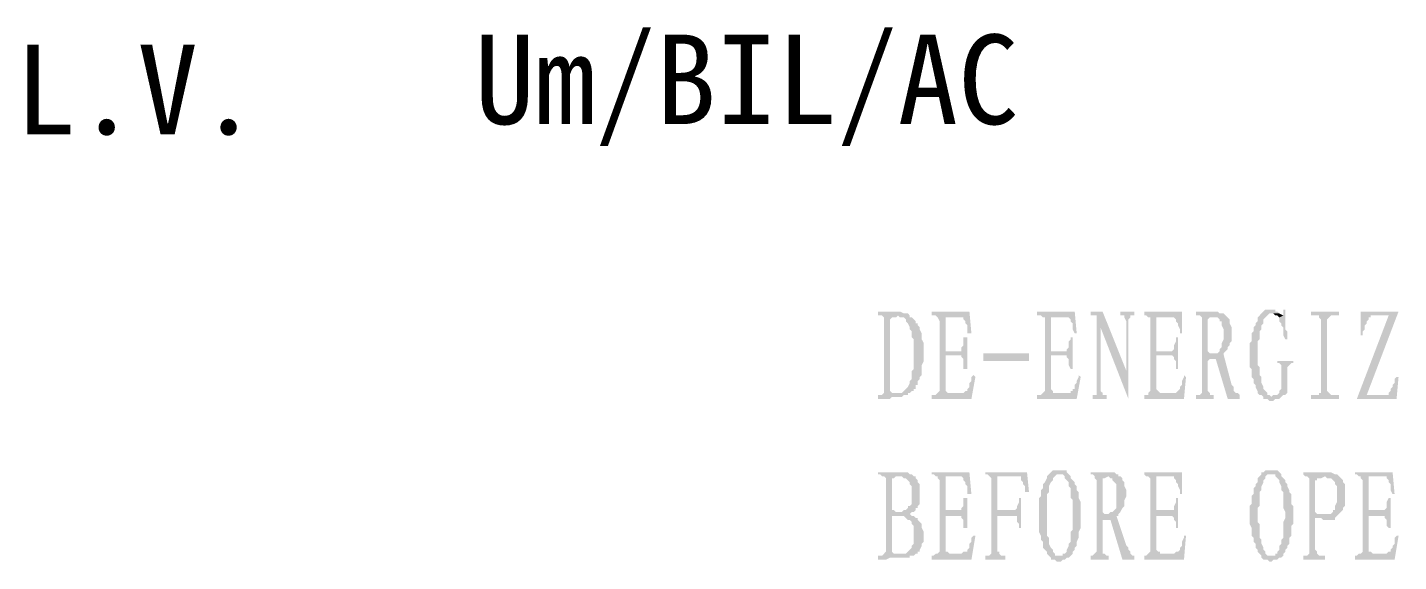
# Model space of a CAD drawing. Header units: millimetres. Extents: x 88585 to 99951, y -167251 to -159927.
# Drawn here: x 99850.71 to 99889.47, y -165966.63 to -165951.51 of the extents above; entities that cross this region are included whole.
import ezdxf

# ---------------------------------------------------------------- set-up
doc = ezdxf.new("R2010")
doc.units = ezdxf.units.MM
doc.header["$LTSCALE"] = 13
doc.layers.add('2', color=3, linetype='Continuous')
doc.styles.add('PDF FangSong', font='simfang.ttf')

msp = doc.modelspace()

# ---------------------------------------------------------------- hatches: boundary and pattern name
at = {"layer": '2', "linetype": 'Continuous', "transparency": 33554559}
for points in [[(99875.262, -165959.548), (99874.757, -165959.548), (99874.757, -165959.661), (99874.813, -165959.661), (99874.869, -165959.661), (99874.925, -165959.717), (99874.925, -165959.773), (99874.925, -165961.795), (99874.925, -165961.851), (99874.869, -165961.907), (99874.757, -165961.907), (99874.757, -165962.02), (99874.869, -165962.02), (99874.925, -165962.02), (99875.038, -165962.02), (99875.094, -165962.02), (99875.15, -165961.963), (99875.206, -165961.963), (99875.318, -165961.963), (99875.375, -165961.963), (99875.431, -165961.963), (99875.487, -165961.907), (99875.543, -165961.907), (99875.599, -165961.907), (99875.318, -165961.851), (99875.262, -165961.851), (99875.206, -165961.851), (99875.15, -165961.851), (99875.094, -165961.795), (99875.094, -165959.773), (99875.15, -165959.717), (99875.206, -165959.717), (99875.262, -165959.717), (99875.318, -165959.661), (99875.655, -165959.661), (99875.599, -165959.604), (99875.543, -165959.604), (99875.487, -165959.604), (99875.375, -165959.548), (99875.318, -165959.548)], [(99877.34, -165959.548), (99876.273, -165959.548), (99876.273, -165959.661), (99876.329, -165959.661), (99876.385, -165959.661), (99876.442, -165959.717), (99877.116, -165959.717), (99877.172, -165959.717), (99877.172, -165959.773), (99877.228, -165959.829), (99877.228, -165959.885), (99877.284, -165959.941), (99877.284, -165960.054), (99877.284, -165960.166), (99877.396, -165960.166)], [(99880.317, -165959.548), (99879.25, -165959.548), (99879.25, -165959.661), (99879.306, -165959.661), (99879.362, -165959.661), (99879.418, -165959.717), (99880.149, -165959.717), (99880.205, -165959.773), (99880.205, -165959.829), (99880.261, -165959.885), (99880.261, -165959.941), (99880.261, -165960.054), (99880.317, -165960.166), (99880.373, -165960.166)], [(99881.104, -165959.548), (99880.767, -165959.548), (99880.767, -165959.661), (99880.823, -165959.661), (99880.879, -165959.661), (99880.935, -165959.661), (99880.935, -165959.829), (99881.047, -165959.998), (99881.834, -165962.02), (99881.778, -165961.233)], [(99882.002, -165959.548), (99881.609, -165959.548), (99881.609, -165959.661), (99881.665, -165959.661), (99881.721, -165959.661), (99881.721, -165959.717), (99881.778, -165959.829), (99881.778, -165961.233), (99881.834, -165962.02), (99881.834, -165959.773), (99881.89, -165959.717), (99881.89, -165959.661), (99881.946, -165959.661), (99882.002, -165959.661)], [(99883.35, -165959.548), (99882.283, -165959.548), (99882.283, -165959.661), (99882.339, -165959.661), (99882.395, -165959.717), (99883.125, -165959.717), (99883.182, -165959.773), (99883.182, -165959.829), (99883.238, -165959.885), (99883.238, -165959.941), (99883.294, -165960.054), (99883.294, -165960.166), (99883.35, -165960.166)], [(99884.305, -165959.548), (99883.743, -165959.548), (99883.743, -165959.661), (99883.8, -165959.661), (99883.856, -165959.661), (99883.912, -165959.717), (99883.912, -165959.773), (99883.912, -165961.795), (99883.912, -165961.851), (99883.856, -165961.907), (99883.743, -165961.907), (99883.743, -165962.02), (99884.249, -165962.02), (99884.249, -165961.907), (99884.193, -165961.907), (99884.137, -165961.907), (99884.137, -165961.851), (99884.08, -165961.795), (99884.08, -165960.952), (99884.137, -165960.896), (99884.193, -165960.896), (99884.249, -165960.896), (99884.305, -165960.896), (99884.53, -165960.784), (99884.249, -165960.728), (99884.193, -165960.728), (99884.137, -165960.728), (99884.08, -165960.672), (99884.08, -165959.773), (99884.137, -165959.717), (99884.193, -165959.717), (99884.249, -165959.717), (99884.642, -165959.717), (99884.586, -165959.661), (99884.53, -165959.604), (99884.474, -165959.604), (99884.417, -165959.604), (99884.361, -165959.548)], [(99885.878, -165959.492), (99885.822, -165959.492), (99885.709, -165959.492), (99885.653, -165959.548), (99885.597, -165959.604), (99885.541, -165959.661), (99885.485, -165959.717), (99885.485, -165959.829), (99885.428, -165959.885), (99885.428, -165959.941), (99885.372, -165959.998), (99885.372, -165960.054), (99885.372, -165960.11), (99885.316, -165960.166), (99885.316, -165960.222), (99885.316, -165960.278), (99885.316, -165960.391), (99885.26, -165960.447), (99885.26, -165960.503), (99885.26, -165960.615), (99885.26, -165960.672), (99885.26, -165960.784), (99885.26, -165960.84), (99885.26, -165960.952), (99885.26, -165961.009), (99885.26, -165961.121), (99885.316, -165961.177), (99885.316, -165961.233), (99885.316, -165961.346), (99885.316, -165961.402), (99885.372, -165961.458), (99885.372, -165961.514), (99885.372, -165961.57), (99885.428, -165961.626), (99885.428, -165961.683), (99885.485, -165961.795), (99885.485, -165961.851), (99885.541, -165961.907), (99885.597, -165961.907), (99885.653, -165961.963), (99885.653, -165962.02), (99885.709, -165962.02), (99885.765, -165962.02), (99885.822, -165962.076), (99885.878, -165962.076), (99885.934, -165962.076), (99885.99, -165962.02), (99886.046, -165962.02), (99886.102, -165962.02), (99886.159, -165961.963), (99885.878, -165961.963), (99885.822, -165961.907), (99885.765, -165961.907), (99885.765, -165961.851), (99885.709, -165961.795), (99885.653, -165961.739), (99885.653, -165961.683), (99885.597, -165961.57), (99885.597, -165961.458), (99885.597, -165961.402), (99885.541, -165961.346), (99885.541, -165961.289), (99885.541, -165961.233), (99885.541, -165961.121), (99885.485, -165961.065), (99885.485, -165961.009), (99885.485, -165960.896), (99885.485, -165960.84), (99885.485, -165960.728), (99885.485, -165960.672), (99885.485, -165960.559), (99885.485, -165960.503), (99885.485, -165960.391), (99885.541, -165960.335), (99885.541, -165960.278), (99885.541, -165960.166), (99885.541, -165960.11), (99885.597, -165960.054), (99885.597, -165959.998), (99885.597, -165959.941), (99885.653, -165959.885), (99885.653, -165959.773), (99885.709, -165959.717), (99885.765, -165959.661), (99885.822, -165959.604), (99885.878, -165959.604), (99886.102, -165959.604), (99886.046, -165959.548), (99885.99, -165959.548), (99885.99, -165959.492), (99885.934, -165959.492)], [(99886.102, -165959.604), (99885.878, -165959.604), (99885.934, -165959.604), (99885.99, -165959.661), (99886.046, -165959.661), (99886.102, -165959.717), (99886.215, -165959.661)], [(99886.271, -165959.492), (99886.215, -165959.492), (99886.215, -165959.548), (99886.215, -165959.661), (99886.102, -165959.717), (99886.102, -165959.773), (99886.102, -165959.829), (99886.158, -165959.885), (99886.158, -165959.941), (99886.215, -165959.998), (99886.215, -165960.11), (99886.215, -165960.222), (99886.271, -165960.335), (99886.327, -165960.335), (99886.327, -165960.278), (99886.327, -165960.166), (99886.327, -165960.11), (99886.271, -165960.054), (99886.271, -165959.941), (99886.271, -165959.885), (99886.271, -165959.829), (99886.271, -165959.773), (99886.271, -165959.717), (99886.271, -165959.661), (99886.271, -165959.548)], [(99887.787, -165959.548), (99887.001, -165959.548), (99887.001, -165959.661), (99887.113, -165959.661), (99887.17, -165959.661), (99887.226, -165959.661), (99887.226, -165959.717), (99887.282, -165959.773), (99887.282, -165959.829), (99887.282, -165961.795), (99887.282, -165961.851), (99887.226, -165961.851), (99887.226, -165961.907), (99887.17, -165961.907), (99887.057, -165961.907), (99887.001, -165961.907), (99887.001, -165962.02), (99887.787, -165962.02), (99887.787, -165961.907), (99887.731, -165961.907), (99887.675, -165961.907), (99887.619, -165961.907), (99887.563, -165961.907), (99887.507, -165961.851), (99887.45, -165961.795), (99887.45, -165959.773), (99887.507, -165959.717), (99887.563, -165959.661), (99887.619, -165959.661), (99887.675, -165959.661), (99887.787, -165959.661)], [(99889.472, -165959.548), (99889.192, -165959.661), (99888.293, -165962.02), (99888.574, -165961.907)], [(99889.472, -165959.548), (99888.405, -165959.548), (99888.405, -165960.222), (99888.461, -165960.222), (99888.461, -165960.11), (99888.518, -165960.054), (99888.518, -165959.941), (99888.574, -165959.885), (99888.574, -165959.829), (99888.63, -165959.773), (99888.63, -165959.717), (99888.686, -165959.717), (99888.686, -165959.661), (99889.192, -165959.661)], [(99875.655, -165959.661), (99875.318, -165959.661), (99875.375, -165959.717), (99875.431, -165959.717), (99875.487, -165959.717), (99875.543, -165959.773), (99875.543, -165959.829), (99875.599, -165959.885), (99875.655, -165959.998), (99875.655, -165960.054), (99875.712, -165960.11), (99875.712, -165960.166), (99875.712, -165960.222), (99875.712, -165960.278), (99875.768, -165960.335), (99875.768, -165960.447), (99875.768, -165960.503), (99875.768, -165960.615), (99875.768, -165960.672), (99875.768, -165960.784), (99875.768, -165960.84), (99875.768, -165960.952), (99875.768, -165961.009), (99875.768, -165961.121), (99875.768, -165961.177), (99875.712, -165961.233), (99875.712, -165961.346), (99875.712, -165961.402), (99875.712, -165961.458), (99875.655, -165961.514), (99875.655, -165961.57), (99875.599, -165961.683), (99875.543, -165961.739), (99875.487, -165961.795), (99875.431, -165961.851), (99875.375, -165961.851), (99875.318, -165961.851), (99875.599, -165961.907), (99875.599, -165961.851), (99875.655, -165961.851), (99875.712, -165961.795), (99875.768, -165961.795), (99875.768, -165961.739), (99875.824, -165961.739), (99875.824, -165961.683), (99875.824, -165961.626), (99875.88, -165961.626), (99875.88, -165961.57), (99875.88, -165961.514), (99875.936, -165961.458), (99875.936, -165961.402), (99875.992, -165961.346), (99875.992, -165961.289), (99875.992, -165961.177), (99875.992, -165961.121), (99875.992, -165961.065), (99876.049, -165960.952), (99876.049, -165960.896), (99876.049, -165960.784), (99876.049, -165960.728), (99876.049, -165960.672), (99876.049, -165960.615), (99876.049, -165960.503), (99876.049, -165960.447), (99875.992, -165960.335), (99875.992, -165960.278), (99875.992, -165960.222), (99875.992, -165960.166), (99875.936, -165960.054), (99875.936, -165959.998), (99875.88, -165959.941), (99875.88, -165959.885), (99875.824, -165959.885), (99875.824, -165959.829), (99875.768, -165959.773), (99875.712, -165959.717), (99875.655, -165959.717)], [(99876.442, -165959.717), (99876.498, -165959.829), (99876.498, -165961.795), (99876.442, -165961.851), (99876.385, -165961.907), (99876.835, -165961.851), (99876.779, -165961.851), (99876.722, -165961.851), (99876.666, -165961.795), (99876.666, -165961.739), (99876.666, -165960.784), (99877.059, -165960.784), (99876.666, -165960.672), (99876.666, -165959.717), (99877.116, -165959.717)], [(99879.419, -165959.717), (99879.475, -165959.717), (99879.475, -165959.829), (99879.475, -165961.795), (99879.419, -165961.851), (99879.362, -165961.907), (99879.812, -165961.851), (99879.756, -165961.851), (99879.699, -165961.851), (99879.699, -165961.795), (99879.643, -165961.739), (99879.643, -165960.784), (99880.093, -165960.784), (99879.643, -165960.672), (99879.643, -165959.717), (99880.149, -165959.717)], [(99880.935, -165959.829), (99880.935, -165961.795), (99880.935, -165961.851), (99880.935, -165961.907), (99880.879, -165961.907), (99880.823, -165961.907), (99880.823, -165962.02), (99881.216, -165962.02), (99881.216, -165961.907), (99881.16, -165961.907), (99881.104, -165961.907), (99881.104, -165961.851), (99881.047, -165961.795), (99881.047, -165959.998)], [(99882.395, -165959.717), (99882.451, -165959.717), (99882.451, -165959.829), (99882.451, -165961.795), (99882.395, -165961.851), (99882.395, -165961.907), (99882.845, -165961.851), (99882.732, -165961.851), (99882.676, -165961.795), (99882.62, -165961.739), (99882.62, -165960.784), (99883.069, -165960.784), (99882.62, -165960.672), (99882.62, -165959.717), (99883.126, -165959.717)], [(99884.642, -165959.717), (99884.249, -165959.717), (99884.305, -165959.717), (99884.361, -165959.717), (99884.417, -165959.773), (99884.417, -165959.829), (99884.474, -165959.829), (99884.474, -165959.885), (99884.474, -165959.941), (99884.53, -165960.054), (99884.53, -165960.11), (99884.53, -165960.222), (99884.53, -165960.278), (99884.53, -165960.335), (99884.474, -165960.447), (99884.474, -165960.503), (99884.474, -165960.559), (99884.417, -165960.615), (99884.417, -165960.672), (99884.361, -165960.728), (99884.305, -165960.728), (99884.249, -165960.728), (99884.53, -165960.784), (99884.53, -165960.728), (99884.586, -165960.672), (99884.642, -165960.615), (99884.642, -165960.559), (99884.698, -165960.503), (99884.698, -165960.447), (99884.754, -165960.391), (99884.754, -165960.335), (99884.754, -165960.222), (99884.754, -165960.166), (99884.754, -165960.054), (99884.754, -165959.998), (99884.698, -165959.885), (99884.698, -165959.829), (99884.698, -165959.773)], [(99877.284, -165960.278), (99877.172, -165960.278), (99877.172, -165960.335), (99877.172, -165960.391), (99877.172, -165960.503), (99877.116, -165960.559), (99877.116, -165960.615), (99877.116, -165960.672), (99876.666, -165960.672), (99877.06, -165960.784), (99877.116, -165960.784), (99877.116, -165960.84), (99877.172, -165960.896), (99877.172, -165960.952), (99877.172, -165961.065), (99877.172, -165961.177), (99877.284, -165961.177)], [(99880.261, -165960.278), (99880.205, -165960.278), (99880.205, -165960.335), (99880.149, -165960.391), (99880.149, -165960.503), (99880.149, -165960.559), (99880.093, -165960.615), (99880.093, -165960.672), (99879.643, -165960.672), (99880.093, -165960.784), (99880.093, -165960.84), (99880.149, -165960.896), (99880.149, -165960.952), (99880.149, -165961.065), (99880.205, -165961.177), (99880.261, -165961.177)], [(99883.238, -165960.278), (99883.182, -165960.278), (99883.182, -165960.335), (99883.182, -165960.391), (99883.126, -165960.503), (99883.126, -165960.559), (99883.126, -165960.615), (99883.069, -165960.672), (99882.62, -165960.672), (99883.069, -165960.784), (99883.126, -165960.84), (99883.126, -165960.896), (99883.182, -165960.952), (99883.182, -165961.065), (99883.182, -165961.177), (99883.238, -165961.177)], [(99877.734, -165960.728), (99879.025, -165960.728), (99879.025, -165960.952), (99877.734, -165960.952)], [(99884.53, -165960.784), (99884.305, -165960.896), (99884.642, -165962.02), (99884.979, -165962.02), (99884.979, -165961.907), (99884.923, -165961.851), (99884.867, -165961.851), (99884.811, -165961.795), (99884.811, -165961.683), (99884.754, -165961.626)], [(99886.496, -165960.952), (99886.046, -165960.952), (99886.046, -165961.009), (99886.102, -165961.009), (99886.159, -165961.065), (99886.159, -165961.121), (99886.159, -165961.233), (99886.159, -165961.346), (99886.159, -165961.458), (99886.159, -165961.514), (99886.159, -165961.626), (99886.159, -165961.683), (99886.159, -165961.739), (99886.102, -165961.795), (99886.102, -165961.851), (99886.046, -165961.907), (99885.99, -165961.907), (99885.934, -165961.907), (99885.878, -165961.963), (99886.159, -165961.963), (99886.215, -165961.907), (99886.271, -165961.907), (99886.327, -165961.851), (99886.327, -165961.795), (99886.327, -165961.177), (99886.327, -165961.121), (99886.383, -165961.065), (99886.439, -165961.009), (99886.496, -165961.009)], [(99877.453, -165961.346), (99877.397, -165961.402), (99877.397, -165961.514), (99877.34, -165961.57), (99877.34, -165961.626), (99877.34, -165961.683), (99877.284, -165961.739), (99877.284, -165961.795), (99877.228, -165961.795), (99877.172, -165961.851), (99877.116, -165961.851), (99877.06, -165961.851), (99877.003, -165961.851), (99876.947, -165961.851), (99876.835, -165961.851), (99876.386, -165961.907), (99876.329, -165961.907), (99876.273, -165961.907), (99876.273, -165962.02), (99877.397, -165962.02), (99877.509, -165961.402)], [(99880.429, -165961.346), (99880.429, -165961.402), (99880.373, -165961.514), (99880.373, -165961.57), (99880.317, -165961.626), (99880.317, -165961.683), (99880.317, -165961.739), (99880.261, -165961.739), (99880.261, -165961.795), (99880.205, -165961.795), (99880.205, -165961.851), (99880.149, -165961.851), (99880.092, -165961.851), (99879.98, -165961.851), (99879.924, -165961.851), (99879.812, -165961.851), (99879.362, -165961.907), (99879.306, -165961.907), (99879.25, -165961.907), (99879.25, -165962.02), (99880.373, -165962.02), (99880.486, -165961.402)], [(99883.406, -165961.346), (99883.406, -165961.402), (99883.35, -165961.514), (99883.35, -165961.57), (99883.35, -165961.626), (99883.294, -165961.683), (99883.294, -165961.739), (99883.238, -165961.795), (99883.182, -165961.851), (99883.126, -165961.851), (99883.069, -165961.851), (99883.013, -165961.851), (99882.901, -165961.851), (99882.845, -165961.851), (99882.395, -165961.907), (99882.339, -165961.907), (99882.283, -165961.907), (99882.283, -165962.02), (99883.406, -165962.02), (99883.463, -165961.402)], [(99889.472, -165961.402), (99889.416, -165961.402), (99889.36, -165961.458), (99889.36, -165961.57), (99889.304, -165961.626), (99889.304, -165961.683), (99889.248, -165961.739), (99889.248, -165961.795), (99889.192, -165961.851), (99889.192, -165961.907), (99888.574, -165961.907), (99888.293, -165962.02), (99889.416, -165962.02)], [(99875.318, -165964.098), (99874.757, -165964.098), (99874.757, -165964.154), (99874.813, -165964.154), (99874.869, -165964.21), (99874.925, -165964.21), (99874.981, -165964.266), (99874.981, -165966.344), (99874.925, -165966.401), (99875.262, -165966.401), (99875.206, -165966.401), (99875.15, -165966.344), (99875.15, -165965.333), (99875.206, -165965.333), (99875.262, -165965.333), (99875.375, -165965.333), (99875.712, -165965.333), (99875.655, -165965.277), (99875.599, -165965.277), (99875.655, -165965.277), (99875.712, -165965.221), (99875.318, -165965.221), (99875.262, -165965.221), (99875.206, -165965.165), (99875.15, -165965.165), (99875.15, -165964.266), (99875.206, -165964.266), (99875.262, -165964.21), (99875.318, -165964.21), (99875.375, -165964.21), (99875.768, -165964.21), (99875.712, -165964.154), (99875.655, -165964.154), (99875.599, -165964.098), (99875.543, -165964.098), (99875.487, -165964.098), (99875.431, -165964.098)], [(99875.768, -165964.21), (99875.375, -165964.21), (99875.431, -165964.21), (99875.487, -165964.266), (99875.543, -165964.266), (99875.599, -165964.322), (99875.655, -165964.379), (99875.655, -165964.435), (99875.712, -165964.491), (99875.712, -165964.547), (99875.712, -165964.603), (99875.712, -165964.716), (99875.712, -165964.828), (99875.712, -165964.884), (99875.712, -165964.996), (99875.655, -165965.053), (99875.599, -165965.053), (99875.599, -165965.109), (99875.543, -165965.165), (99875.487, -165965.165), (99875.431, -165965.221), (99875.375, -165965.221), (99875.318, -165965.221), (99875.712, -165965.221), (99875.768, -165965.221), (99875.824, -165965.165), (99875.824, -165965.109), (99875.88, -165965.109), (99875.88, -165965.053), (99875.936, -165964.996), (99875.936, -165964.94), (99875.936, -165964.884), (99875.936, -165964.772), (99875.936, -165964.716), (99875.936, -165964.603), (99875.936, -165964.547), (99875.936, -165964.435), (99875.88, -165964.379), (99875.88, -165964.322), (99875.824, -165964.266), (99875.824, -165964.21)], [(99877.34, -165964.098), (99876.273, -165964.098), (99876.273, -165964.154), (99876.329, -165964.154), (99876.385, -165964.21), (99876.442, -165964.21), (99877.116, -165964.21), (99877.172, -165964.266), (99877.172, -165964.322), (99877.228, -165964.379), (99877.228, -165964.435), (99877.284, -165964.491), (99877.284, -165964.603), (99877.284, -165964.716), (99877.396, -165964.716)], [(99876.442, -165964.21), (99876.442, -165964.266), (99876.498, -165964.322), (99876.498, -165966.288), (99876.498, -165966.344), (99876.442, -165966.401), (99876.385, -165966.401), (99876.835, -165966.401), (99876.779, -165966.401), (99876.722, -165966.344), (99876.666, -165966.344), (99876.666, -165966.288), (99876.666, -165965.333), (99877.059, -165965.333), (99876.666, -165965.165), (99876.666, -165964.21), (99877.116, -165964.21)], [(99878.969, -165964.098), (99877.79, -165964.098), (99877.79, -165964.154), (99877.846, -165964.154), (99877.902, -165964.21), (99878.801, -165964.21), (99878.801, -165964.266), (99878.801, -165964.322), (99878.857, -165964.379), (99878.857, -165964.435), (99878.913, -165964.491), (99878.913, -165964.603), (99878.913, -165964.659), (99879.025, -165964.659)], [(99877.902, -165964.21), (99877.958, -165964.266), (99877.958, -165964.379), (99877.958, -165966.401), (99877.902, -165966.457), (99877.846, -165966.457), (99877.79, -165966.457), (99877.79, -165966.569), (99878.351, -165966.569), (99878.351, -165966.457), (99878.239, -165966.457), (99878.183, -165966.401), (99878.183, -165966.344), (99878.127, -165966.344), (99878.127, -165965.333), (99878.632, -165965.333), (99878.127, -165965.165), (99878.127, -165964.21), (99878.801, -165964.21)], [(99879.924, -165964.042), (99879.868, -165964.042), (99879.812, -165964.042), (99879.756, -165964.042), (99879.699, -165964.042), (99879.643, -165964.098), (99879.587, -165964.154), (99879.531, -165964.21), (99879.531, -165964.266), (99879.475, -165964.379), (99879.419, -165964.435), (99879.419, -165964.491), (99879.419, -165964.547), (99879.362, -165964.603), (99879.362, -165964.716), (99879.362, -165964.772), (99879.306, -165964.828), (99879.306, -165964.884), (99879.306, -165964.996), (99879.306, -165965.053), (99879.306, -165965.165), (99879.306, -165965.221), (99879.306, -165965.277), (99879.306, -165965.333), (99879.306, -165965.446), (99879.306, -165965.502), (99879.306, -165965.558), (99879.306, -165965.67), (99879.306, -165965.727), (99879.306, -165965.783), (99879.362, -165965.895), (99879.362, -165965.951), (99879.362, -165966.007), (99879.419, -165966.064), (99879.419, -165966.12), (99879.419, -165966.232), (99879.475, -165966.288), (99879.531, -165966.344), (99879.531, -165966.401), (99879.587, -165966.457), (99879.924, -165966.457), (99879.868, -165966.457), (99879.812, -165966.457), (99879.756, -165966.457), (99879.756, -165966.401), (99879.699, -165966.344), (99879.699, -165966.288), (99879.643, -165966.232), (99879.587, -165966.12), (99879.587, -165966.064), (99879.587, -165966.007), (99879.587, -165965.951), (99879.531, -165965.895), (99879.531, -165965.783), (99879.531, -165965.727), (99879.531, -165965.67), (99879.531, -165965.558), (99879.531, -165965.502), (99879.531, -165965.39), (99879.531, -165965.277), (99879.531, -165965.165), (99879.531, -165965.109), (99879.531, -165965.053), (99879.531, -165964.94), (99879.531, -165964.884), (99879.531, -165964.772), (99879.531, -165964.716), (99879.587, -165964.659), (99879.587, -165964.603), (99879.587, -165964.547), (99879.587, -165964.491), (99879.643, -165964.379), (99879.699, -165964.322), (99879.699, -165964.266), (99879.756, -165964.21), (99879.812, -165964.154), (99879.868, -165964.154), (99880.149, -165964.154), (99880.093, -165964.098), (99880.093, -165964.042), (99880.036, -165964.042), (99879.98, -165964.042)], [(99880.149, -165964.154), (99879.868, -165964.154), (99879.924, -165964.154), (99879.98, -165964.154), (99880.036, -165964.21), (99880.036, -165964.266), (99880.092, -165964.322), (99880.149, -165964.379), (99880.149, -165964.491), (99880.205, -165964.547), (99880.205, -165964.603), (99880.205, -165964.659), (99880.205, -165964.772), (99880.205, -165964.828), (99880.261, -165964.884), (99880.261, -165964.996), (99880.261, -165965.053), (99880.261, -165965.109), (99880.261, -165965.221), (99880.261, -165965.277), (99880.261, -165965.39), (99880.261, -165965.502), (99880.261, -165965.558), (99880.261, -165965.67), (99880.261, -165965.727), (99880.205, -165965.783), (99880.205, -165965.839), (99880.205, -165965.951), (99880.205, -165966.007), (99880.205, -165966.064), (99880.149, -165966.12), (99880.149, -165966.176), (99880.092, -165966.288), (99880.092, -165966.344), (99880.036, -165966.401), (99879.98, -165966.401), (99879.98, -165966.457), (99879.924, -165966.457), (99879.587, -165966.457), (99879.643, -165966.513), (99879.643, -165966.569), (99879.699, -165966.569), (99879.755, -165966.569), (99879.812, -165966.625), (99879.868, -165966.625), (99879.924, -165966.625), (99879.98, -165966.569), (99880.036, -165966.569), (99880.092, -165966.513), (99880.149, -165966.513), (99880.205, -165966.457), (99880.261, -165966.401), (99880.261, -165966.344), (99880.317, -165966.288), (99880.317, -165966.232), (99880.373, -165966.176), (99880.373, -165966.12), (99880.373, -165966.064), (99880.429, -165965.951), (99880.429, -165965.895), (99880.429, -165965.839), (99880.429, -165965.783), (99880.486, -165965.67), (99880.486, -165965.614), (99880.486, -165965.558), (99880.486, -165965.446), (99880.486, -165965.39), (99880.486, -165965.277), (99880.486, -165965.221), (99880.486, -165965.165), (99880.486, -165965.053), (99880.486, -165964.996), (99880.486, -165964.94), (99880.429, -165964.828), (99880.429, -165964.772), (99880.429, -165964.716), (99880.429, -165964.659), (99880.373, -165964.603), (99880.373, -165964.491), (99880.317, -165964.435), (99880.317, -165964.379), (99880.261, -165964.322), (99880.205, -165964.266), (99880.205, -165964.21)], [(99881.272, -165964.098), (99880.767, -165964.098), (99880.767, -165964.154), (99880.823, -165964.154), (99880.879, -165964.21), (99880.879, -165964.266), (99880.935, -165964.322), (99880.935, -165966.344), (99880.879, -165966.401), (99880.823, -165966.457), (99880.767, -165966.457), (99880.767, -165966.569), (99881.272, -165966.569), (99881.272, -165966.457), (99881.216, -165966.457), (99881.16, -165966.401), (99881.104, -165966.401), (99881.104, -165966.288), (99881.104, -165965.502), (99881.104, -165965.446), (99881.16, -165965.446), (99881.216, -165965.446), (99881.328, -165965.446), (99881.497, -165965.333), (99881.553, -165965.333), (99881.216, -165965.277), (99881.16, -165965.277), (99881.104, -165965.221), (99881.104, -165965.165), (99881.104, -165964.322), (99881.104, -165964.266), (99881.16, -165964.266), (99881.272, -165964.21), (99881.609, -165964.21), (99881.553, -165964.21), (99881.553, -165964.154), (99881.497, -165964.154), (99881.441, -165964.098), (99881.328, -165964.098)], [(99881.609, -165964.21), (99881.272, -165964.21), (99881.328, -165964.266), (99881.384, -165964.266), (99881.384, -165964.322), (99881.44, -165964.379), (99881.497, -165964.435), (99881.497, -165964.491), (99881.497, -165964.547), (99881.497, -165964.659), (99881.497, -165964.772), (99881.497, -165964.828), (99881.497, -165964.884), (99881.497, -165964.996), (99881.497, -165965.053), (99881.497, -165965.109), (99881.44, -165965.165), (99881.384, -165965.221), (99881.328, -165965.221), (99881.272, -165965.277), (99881.216, -165965.277), (99881.553, -165965.333), (99881.553, -165965.277), (99881.609, -165965.221), (99881.665, -165965.109), (99881.721, -165965.053), (99881.721, -165964.996), (99881.721, -165964.94), (99881.721, -165964.884), (99881.777, -165964.772), (99881.777, -165964.716), (99881.777, -165964.659), (99881.777, -165964.603), (99881.721, -165964.491), (99881.721, -165964.435), (99881.721, -165964.379), (99881.665, -165964.322), (99881.665, -165964.266)], [(99883.35, -165964.098), (99882.283, -165964.098), (99882.283, -165964.154), (99882.339, -165964.21), (99882.395, -165964.21), (99883.125, -165964.21), (99883.125, -165964.266), (99883.182, -165964.322), (99883.182, -165964.379), (99883.238, -165964.435), (99883.238, -165964.491), (99883.294, -165964.603), (99883.294, -165964.716), (99883.35, -165964.716)], [(99882.395, -165964.21), (99882.451, -165964.266), (99882.451, -165964.322), (99882.451, -165966.288), (99882.451, -165966.344), (99882.395, -165966.401), (99882.845, -165966.401), (99882.732, -165966.401), (99882.732, -165966.344), (99882.676, -165966.344), (99882.62, -165966.288), (99882.62, -165965.333), (99883.069, -165965.333), (99882.62, -165965.165), (99882.62, -165964.21), (99883.126, -165964.21)], [(99885.878, -165964.042), (99885.822, -165964.042), (99885.765, -165964.042), (99885.709, -165964.042), (99885.653, -165964.098), (99885.597, -165964.098), (99885.597, -165964.154), (99885.541, -165964.21), (99885.485, -165964.266), (99885.485, -165964.379), (99885.428, -165964.435), (99885.428, -165964.491), (99885.372, -165964.547), (99885.372, -165964.603), (99885.372, -165964.716), (99885.316, -165964.772), (99885.316, -165964.828), (99885.316, -165964.884), (99885.316, -165964.996), (99885.26, -165965.053), (99885.26, -165965.165), (99885.26, -165965.221), (99885.26, -165965.277), (99885.26, -165965.333), (99885.26, -165965.446), (99885.26, -165965.502), (99885.26, -165965.558), (99885.316, -165965.67), (99885.316, -165965.727), (99885.316, -165965.783), (99885.316, -165965.895), (99885.372, -165965.951), (99885.372, -165966.007), (99885.372, -165966.064), (99885.428, -165966.12), (99885.428, -165966.232), (99885.485, -165966.288), (99885.485, -165966.344), (99885.541, -165966.401), (99885.597, -165966.457), (99885.878, -165966.457), (99885.822, -165966.457), (99885.765, -165966.457), (99885.709, -165966.401), (99885.709, -165966.344), (99885.653, -165966.288), (99885.653, -165966.232), (99885.597, -165966.12), (99885.597, -165966.064), (99885.597, -165966.007), (99885.541, -165965.951), (99885.541, -165965.895), (99885.541, -165965.783), (99885.541, -165965.727), (99885.541, -165965.67), (99885.541, -165965.558), (99885.485, -165965.502), (99885.485, -165965.39), (99885.485, -165965.277), (99885.485, -165965.165), (99885.485, -165965.109), (99885.541, -165965.053), (99885.541, -165964.94), (99885.541, -165964.884), (99885.541, -165964.772), (99885.541, -165964.716), (99885.541, -165964.659), (99885.597, -165964.603), (99885.597, -165964.547), (99885.597, -165964.491), (99885.653, -165964.379), (99885.653, -165964.322), (99885.709, -165964.266), (99885.709, -165964.21), (99885.765, -165964.154), (99885.822, -165964.154), (99885.878, -165964.154), (99886.159, -165964.154), (99886.102, -165964.098), (99886.046, -165964.042), (99885.99, -165964.042), (99885.934, -165964.042)], [(99886.158, -165964.154), (99885.878, -165964.154), (99885.934, -165964.154), (99885.99, -165964.154), (99885.99, -165964.21), (99886.046, -165964.266), (99886.102, -165964.322), (99886.102, -165964.379), (99886.158, -165964.491), (99886.158, -165964.547), (99886.158, -165964.603), (99886.215, -165964.659), (99886.215, -165964.772), (99886.215, -165964.828), (99886.215, -165964.884), (99886.215, -165964.996), (99886.215, -165965.053), (99886.215, -165965.109), (99886.271, -165965.221), (99886.271, -165965.277), (99886.271, -165965.39), (99886.215, -165965.502), (99886.215, -165965.558), (99886.215, -165965.67), (99886.215, -165965.727), (99886.215, -165965.783), (99886.215, -165965.839), (99886.215, -165965.951), (99886.158, -165966.007), (99886.158, -165966.064), (99886.158, -165966.12), (99886.102, -165966.176), (99886.102, -165966.288), (99886.046, -165966.344), (99886.046, -165966.401), (99885.99, -165966.401), (99885.99, -165966.457), (99885.934, -165966.457), (99885.878, -165966.457), (99885.597, -165966.457), (99885.597, -165966.513), (99885.653, -165966.569), (99885.709, -165966.569), (99885.765, -165966.569), (99885.821, -165966.625), (99885.878, -165966.625), (99885.934, -165966.569), (99885.99, -165966.569), (99886.046, -165966.569), (99886.102, -165966.513), (99886.158, -165966.513), (99886.215, -165966.457), (99886.215, -165966.401), (99886.271, -165966.344), (99886.271, -165966.288), (99886.327, -165966.232), (99886.327, -165966.176), (99886.383, -165966.12), (99886.383, -165966.064), (99886.383, -165965.951), (99886.439, -165965.895), (99886.439, -165965.839), (99886.439, -165965.783), (99886.439, -165965.67), (99886.439, -165965.614), (99886.495, -165965.558), (99886.495, -165965.446), (99886.495, -165965.39), (99886.495, -165965.277), (99886.495, -165965.221), (99886.495, -165965.165), (99886.495, -165965.053), (99886.439, -165964.996), (99886.439, -165964.94), (99886.439, -165964.828), (99886.439, -165964.772), (99886.439, -165964.716), (99886.383, -165964.659), (99886.383, -165964.603), (99886.327, -165964.491), (99886.327, -165964.435), (99886.271, -165964.379), (99886.271, -165964.322), (99886.215, -165964.266), (99886.158, -165964.21)], [(99887.394, -165964.098), (99886.776, -165964.098), (99886.776, -165964.154), (99886.833, -165964.21), (99886.889, -165964.21), (99887.394, -165964.21), (99887.45, -165964.266), (99887.507, -165964.266), (99887.563, -165964.266), (99887.619, -165964.322), (99887.675, -165964.379), (99887.675, -165964.435), (99887.731, -165964.491), (99887.731, -165964.547), (99887.731, -165964.659), (99887.731, -165964.716), (99887.731, -165964.828), (99887.731, -165964.884), (99887.731, -165964.94), (99887.675, -165965.053), (99887.675, -165965.109), (99887.675, -165965.165), (99887.619, -165965.165), (99887.619, -165965.221), (99887.563, -165965.277), (99887.507, -165965.277), (99887.45, -165965.277), (99887.394, -165965.277), (99887.731, -165965.333), (99887.787, -165965.277), (99887.844, -165965.221), (99887.9, -165965.165), (99887.9, -165965.109), (99887.956, -165965.053), (99887.956, -165964.996), (99887.956, -165964.884), (99887.956, -165964.828), (99887.956, -165964.716), (99887.956, -165964.603), (99887.956, -165964.547), (99887.956, -165964.491), (99887.956, -165964.435), (99887.9, -165964.379), (99887.9, -165964.322), (99887.844, -165964.266), (99887.787, -165964.21), (99887.731, -165964.154), (99887.675, -165964.154), (99887.563, -165964.098), (99887.507, -165964.098), (99887.45, -165964.098)], [(99886.889, -165964.21), (99886.945, -165964.266), (99886.945, -165964.322), (99886.945, -165966.344), (99886.945, -165966.401), (99886.889, -165966.457), (99886.833, -165966.457), (99886.776, -165966.457), (99886.776, -165966.569), (99887.394, -165966.569), (99887.394, -165966.457), (99887.338, -165966.457), (99887.282, -165966.457), (99887.226, -165966.457), (99887.17, -165966.401), (99887.17, -165966.344), (99887.113, -165966.288), (99887.113, -165965.39), (99887.731, -165965.333), (99887.394, -165965.277), (99887.338, -165965.277), (99887.282, -165965.277), (99887.226, -165965.277), (99887.17, -165965.277), (99887.113, -165965.221), (99887.113, -165964.322), (99887.17, -165964.322), (99887.17, -165964.266), (99887.226, -165964.266), (99887.282, -165964.266), (99887.394, -165964.21)], [(99889.304, -165964.098), (99888.237, -165964.098), (99888.237, -165964.154), (99888.293, -165964.154), (99888.349, -165964.21), (99888.405, -165964.21), (99889.135, -165964.21), (99889.135, -165964.266), (99889.192, -165964.322), (99889.192, -165964.379), (99889.248, -165964.435), (99889.248, -165964.491), (99889.248, -165964.603), (99889.304, -165964.716), (99889.36, -165964.716)], [(99888.405, -165964.21), (99888.405, -165964.266), (99888.461, -165964.322), (99888.461, -165966.288), (99888.461, -165966.344), (99888.405, -165966.401), (99888.349, -165966.401), (99888.798, -165966.401), (99888.742, -165966.401), (99888.686, -165966.344), (99888.63, -165966.344), (99888.63, -165966.288), (99888.63, -165965.333), (99889.079, -165965.333), (99888.63, -165965.165), (99888.63, -165964.21), (99889.135, -165964.21)], [(99877.284, -165964.828), (99877.172, -165964.828), (99877.172, -165964.94), (99877.172, -165965.053), (99877.116, -165965.109), (99877.116, -165965.165), (99876.666, -165965.165), (99877.06, -165965.333), (99877.116, -165965.333), (99877.116, -165965.39), (99877.172, -165965.446), (99877.172, -165965.502), (99877.172, -165965.614), (99877.172, -165965.67), (99877.284, -165965.67)], [(99878.801, -165964.828), (99878.744, -165964.828), (99878.744, -165964.94), (99878.688, -165965.053), (99878.688, -165965.109), (99878.632, -165965.165), (99878.127, -165965.165), (99878.632, -165965.333), (99878.688, -165965.333), (99878.688, -165965.39), (99878.688, -165965.502), (99878.744, -165965.558), (99878.744, -165965.67), (99878.801, -165965.67)], [(99883.238, -165964.828), (99883.182, -165964.828), (99883.182, -165964.94), (99883.126, -165965.053), (99883.126, -165965.109), (99883.126, -165965.165), (99883.069, -165965.165), (99882.62, -165965.165), (99883.069, -165965.333), (99883.126, -165965.39), (99883.126, -165965.446), (99883.182, -165965.502), (99883.182, -165965.614), (99883.182, -165965.67), (99883.238, -165965.67)], [(99889.248, -165964.828), (99889.192, -165964.828), (99889.135, -165964.94), (99889.135, -165965.053), (99889.135, -165965.109), (99889.079, -165965.165), (99888.63, -165965.165), (99889.079, -165965.333), (99889.079, -165965.39), (99889.135, -165965.446), (99889.135, -165965.502), (99889.135, -165965.614), (99889.192, -165965.67), (99889.248, -165965.67)], [(99875.712, -165965.333), (99875.375, -165965.333), (99875.431, -165965.333), (99875.487, -165965.333), (99875.543, -165965.39), (99875.599, -165965.446), (99875.655, -165965.446), (99875.712, -165965.502), (99875.712, -165965.558), (99875.768, -165965.614), (99875.768, -165965.727), (99875.768, -165965.783), (99875.768, -165965.839), (99875.768, -165965.895), (99875.768, -165965.951), (99875.768, -165966.007), (99875.768, -165966.12), (99875.712, -165966.176), (99875.712, -165966.232), (99875.655, -165966.288), (99875.599, -165966.344), (99875.543, -165966.401), (99875.487, -165966.401), (99875.431, -165966.401), (99875.262, -165966.401), (99874.925, -165966.401), (99874.869, -165966.457), (99874.757, -165966.457), (99874.757, -165966.569), (99874.813, -165966.569), (99874.925, -165966.569), (99874.981, -165966.569), (99875.094, -165966.513), (99875.15, -165966.513), (99875.262, -165966.513), (99875.318, -165966.513), (99875.375, -165966.513), (99875.431, -165966.513), (99875.543, -165966.513), (99875.599, -165966.513), (99875.655, -165966.513), (99875.655, -165966.457), (99875.712, -165966.457), (99875.768, -165966.457), (99875.824, -165966.401), (99875.88, -165966.401), (99875.88, -165966.344), (99875.936, -165966.344), (99875.936, -165966.288), (99875.992, -165966.176), (99875.992, -165966.12), (99876.049, -165966.064), (99876.049, -165966.007), (99876.049, -165965.895), (99876.049, -165965.839), (99876.049, -165965.783), (99875.992, -165965.67), (99875.992, -165965.614), (99875.992, -165965.558), (99875.936, -165965.502), (99875.88, -165965.446), (99875.88, -165965.39), (99875.824, -165965.39), (99875.768, -165965.333)], [(99881.497, -165965.333), (99881.328, -165965.446), (99881.665, -165966.569), (99882.002, -165966.569), (99882.002, -165966.457), (99881.946, -165966.457), (99881.89, -165966.401), (99881.89, -165966.344), (99881.834, -165966.288), (99881.834, -165966.232), (99881.778, -165966.176)], [(99887.731, -165965.333), (99887.113, -165965.39), (99887.226, -165965.39), (99887.282, -165965.39), (99887.338, -165965.446), (99887.394, -165965.446), (99887.45, -165965.446), (99887.507, -165965.446), (99887.563, -165965.446), (99887.619, -165965.446), (99887.675, -165965.446), (99887.675, -165965.39)], [(99877.453, -165965.895), (99877.397, -165965.951), (99877.397, -165966.064), (99877.34, -165966.12), (99877.34, -165966.176), (99877.34, -165966.232), (99877.284, -165966.288), (99877.284, -165966.344), (99877.228, -165966.344), (99877.172, -165966.344), (99877.116, -165966.401), (99877.06, -165966.401), (99877.003, -165966.401), (99876.947, -165966.401), (99876.835, -165966.401), (99876.386, -165966.401), (99876.329, -165966.457), (99876.273, -165966.457), (99876.273, -165966.569), (99877.397, -165966.569), (99877.509, -165965.895)], [(99883.406, -165965.895), (99883.406, -165965.951), (99883.35, -165966.064), (99883.35, -165966.12), (99883.35, -165966.176), (99883.294, -165966.232), (99883.294, -165966.288), (99883.238, -165966.344), (99883.182, -165966.344), (99883.126, -165966.401), (99883.069, -165966.401), (99883.013, -165966.401), (99882.901, -165966.401), (99882.845, -165966.401), (99882.395, -165966.401), (99882.339, -165966.457), (99882.283, -165966.457), (99882.283, -165966.569), (99883.406, -165966.569), (99883.463, -165965.895)], [(99889.416, -165965.895), (99889.36, -165965.951), (99889.36, -165966.064), (99889.36, -165966.12), (99889.304, -165966.176), (99889.304, -165966.232), (99889.248, -165966.288), (99889.248, -165966.344), (99889.191, -165966.344), (99889.135, -165966.401), (99889.079, -165966.401), (99888.967, -165966.401), (99888.911, -165966.401), (99888.798, -165966.401), (99888.349, -165966.401), (99888.293, -165966.457), (99888.237, -165966.457), (99888.237, -165966.569), (99889.36, -165966.569), (99889.472, -165965.895)]]:
    msp.add_hatch(color=256, dxfattribs=at).paths.add_polyline_path(points)

# ---------------------------------------------------------------- texts
at = {"layer": '2', "linetype": 'Continuous', "char_height": 2.53409, "attachment_point": 7, "style": 'PDF FangSong'}
for s, insert in [('\\W0.991650;Um/BIL/AC', (99863.343, -165954.863)), ('\\W0.998704;L.V.', (99850.369, -165954.574))]:
    msp.add_mtext(s, dxfattribs=dict(at, insert=insert))

doc.saveas('drawing.dxf')
